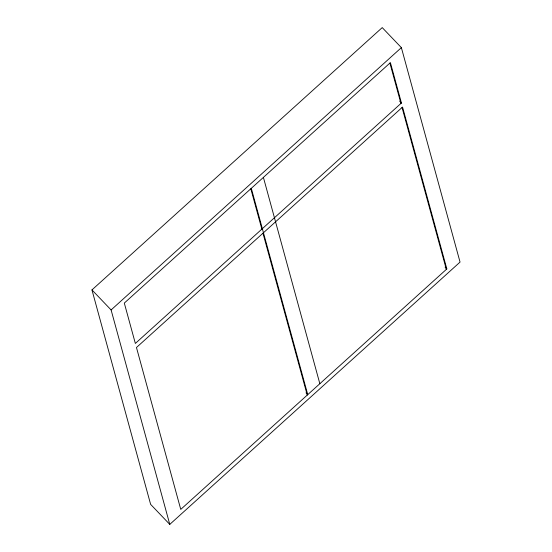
<?xml version="1.0" encoding="UTF-8"?>
<svg xmlns="http://www.w3.org/2000/svg" width="552" height="552" viewBox="0 0 552 552"><rect width="100%" height="100%" fill="white"/><g stroke="black" fill="none" stroke-linecap="round" stroke-linejoin="round"><path stroke-width="0.83" d="M91.956 289.91L382.226 27.6L401.373 47.631L460.044 262.09L169.774 524.4L150.627 504.369L91.956 289.91L111.104 309.941L169.774 524.4M111.104 309.941L401.373 47.631M401.435 102.989L135.35 343.441L124.31 303.082L390.395 62.631L401.435 102.989L399.696 101.168M446.837 268.948L180.752 509.399L136.468 347.512L402.546 107.06L446.837 268.948L445.098 267.127M306.008 392.817L307.747 394.639L251.305 188.322M389.898 63.08L400.938 103.438M402.049 107.509L446.34 269.397M263.401 177.392L319.843 383.709M250.808 188.77L261.848 229.128M262.959 233.199L307.25 395.087"/></g></svg>
